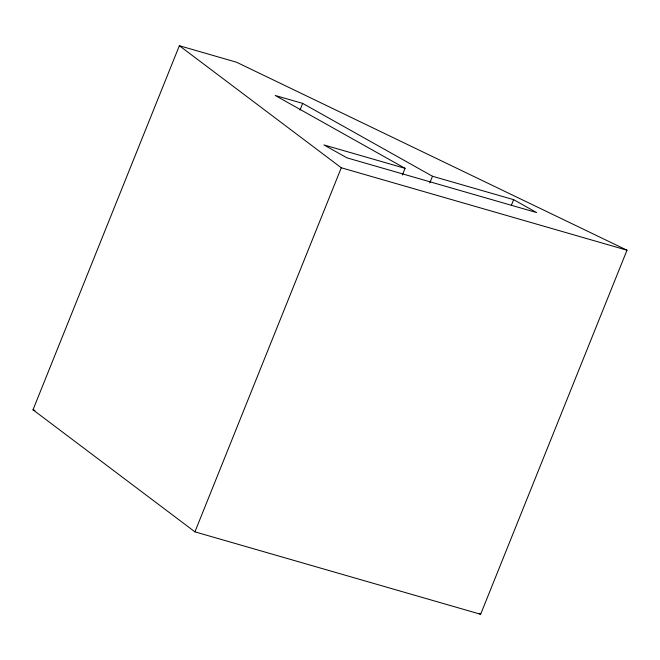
<?xml version="1.0" encoding="UTF-8"?>
<svg xmlns="http://www.w3.org/2000/svg" width="660" height="660" viewBox="0 0 660 660"><rect width="100%" height="100%" fill="white"/><g stroke="black" fill="none" stroke-linecap="round" stroke-linejoin="round"><path stroke-width="0.99" d="M33 409.802L179.363 45.721L236.503 62.213L627 250.198L480.637 614.279L194.923 531.844L33 409.802L34.972 410.371M299.986 110.063L302.668 103.397L275.236 95.477L405.058 168.333L402.377 174.999M194.923 531.844L341.278 167.764L179.363 45.721M429.808 182.919L432.481 176.253L302.668 103.397M511.327 205.392L513.629 199.658L432.481 176.253M405.058 168.333L323.911 144.928L346.929 157.839L536.646 212.578L513.629 199.658M341.278 167.764L627 250.198M478.789 613.387L480.637 614.279"/></g></svg>
